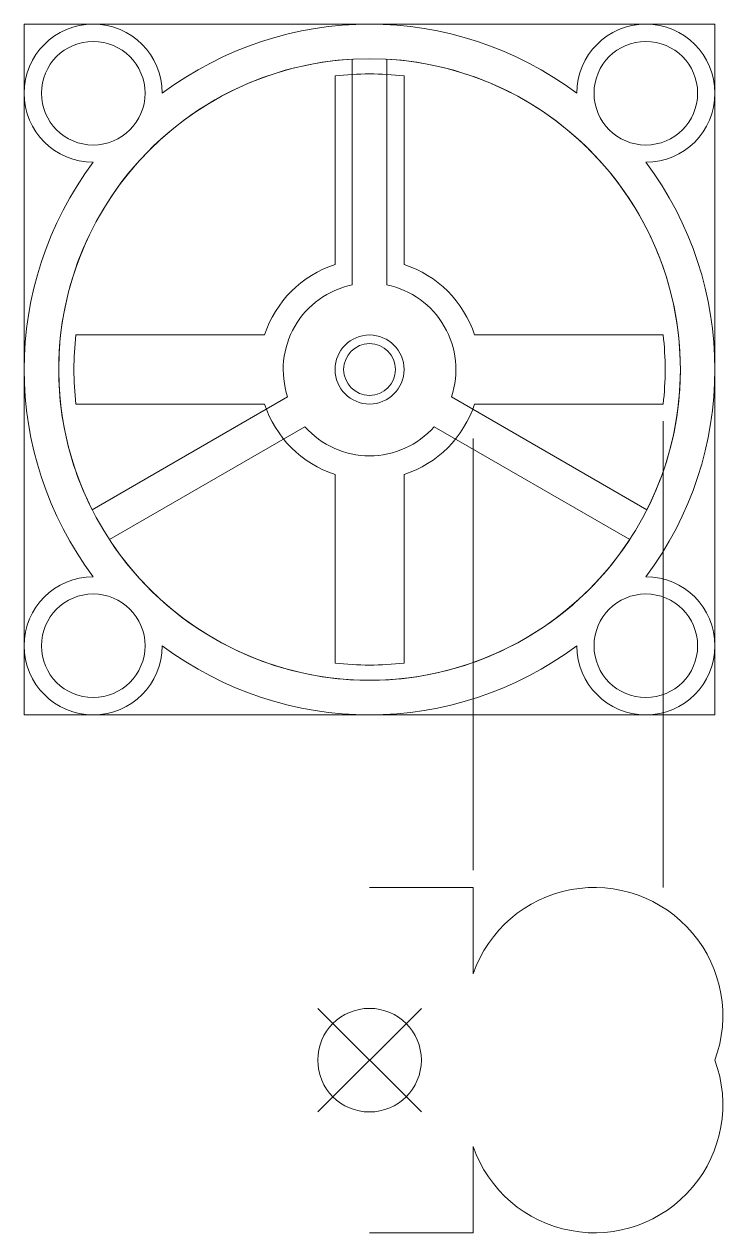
# Model space of a CAD drawing. Header units: millimetres. Extents: x -20 to 20.5, y -50 to 20.
import ezdxf

# ---------------------------------------------------------------- set-up
doc = ezdxf.new("R2010")
doc.units = ezdxf.units.MM
for name, color, linetype, lineweight in [('body', 3, 'CONTINUOUS', 0), ('dim', 2, 'CONTINUOUS', 0), ('fan_side', 1, 'CONTINUOUS', 0), ('fan_side_center', 2, 'CONTINUOUS', 0), ('fan_top', 1, 'CONTINUOUS', 0), ('plate', 7, 'CONTINUOUS', 0)]:
    doc.layers.add(name, color=color, linetype=linetype, lineweight=lineweight)

msp = doc.modelspace()

# ---------------------------------------------------------------- linework, layer by layer
at = {"layer": 'body'}
for centre, radius in [((-16, 16), 3), ((16, 16), 3), ((0, 0), 18), ((-16, -16), 3), ((16, -16), 3)]:
    msp.add_circle(centre, radius, dxfattribs=at)
for centre, radius, start, end in [((-16, 16), 4, 360, 270), ((0, 0), 20, 53.1301, 126.8699), ((16, 16), 4, 270, 180), ((0, 0), 20, 143.1301, 216.8699), ((0, 0), 20, 323.1301, 36.8699), ((-16, -16), 4, 90, 0), ((16, -16), 4, 180, 90), ((0, 0), 20, 233.1301, 306.8699)]:
    msp.add_arc(centre, radius, start, end, dxfattribs=at)
at = {"layer": 'dim'}
for p, q in [((17, -3), (17, -30)), ((6, -4), (6, -29))]:
    msp.add_line(p, q, dxfattribs=at)
at = {"layer": 'fan_side'}
for p, q in [((0, -30), (6, -30)), ((6, -30), (6, -35)), ((6, -50), (6, -45)), ((0, -50), (6, -50))]:
    msp.add_line(p, q, dxfattribs=at)
for centre, start, end in [((13.024, -37.433), 339.80052, 160.89183), ((13.024, -42.567), 199.10817, 20.19948)]:
    msp.add_arc(centre, 7.433, start, end, dxfattribs=at)
at = {"layer": 'fan_side_center'}
for p, q in [((-3, -37), (3, -43)), ((-3, -43), (3, -37))]:
    msp.add_line(p, q, dxfattribs=at)
msp.add_circle((0, -40), 3, dxfattribs=at)
at = {"layer": 'fan_top'}
for p, q in [((-2, 6.083), (-2, 17)), ((2, 17), (2, 6.083)), ((-6.083, 2), (-17, 2)), ((6.083, 2), (17, 2)), ((-6.083, -2), (-17, -2)), ((6.083, -2), (17, -2)), ((-2, -6.083), (-2, -17)), ((2, -6.083), (2, -17))]:
    msp.add_line(p, q, dxfattribs=at)
msp.add_circle((0, 0), 1.5, dxfattribs=at)
for radius, start, end in [(17.117, 83.29016, 96.70984), (6.403, 108.20076, 161.79924), (6.403, 18.20076, 71.79924), (17.117, 173.29016, 186.70984), (17.117, 353.29016, 6.70984), (6.403, 198.20076, 251.79924), (6.403, 288.20076, 341.79924), (17.117, 263.29016, 276.70984)]:
    msp.add_arc((0, 0), radius, start, end, dxfattribs=at)
at = {"layer": 'plate'}
for p, q in [((-20, 20), (20, 20)), ((-20, -20), (-20, 20)), ((20, 20), (20, -20)), ((-1, 4.899), (-1, 17.972)), ((1, 4.899), (1, 17.972)), ((-4.743, -1.583), (-16.064, -8.12)), ((4.743, -1.583), (16.064, -8.12)), ((-3.743, -3.316), (-15.064, -9.852)), ((3.743, -3.316), (15.064, -9.852)), ((20, -20), (-20, -20))]:
    msp.add_line(p, q, dxfattribs=at)
for centre, radius in [((-16, 16), 3), ((16, 16), 3), ((0, 0), 2), ((-16, -16), 3), ((16, -16), 3)]:
    msp.add_circle(centre, radius, dxfattribs=at)
for radius, start, end in [(18, 93.18474, 206.81526), (18, 333.18474, 86.81526), (5, 101.53696, 198.46304), (5, 341.53696, 78.46304), (5, 221.53696, 318.46304), (18, 213.18474, 326.81526)]:
    msp.add_arc((0, 0), radius, start, end, dxfattribs=at)

doc.saveas('drawing.dxf')
